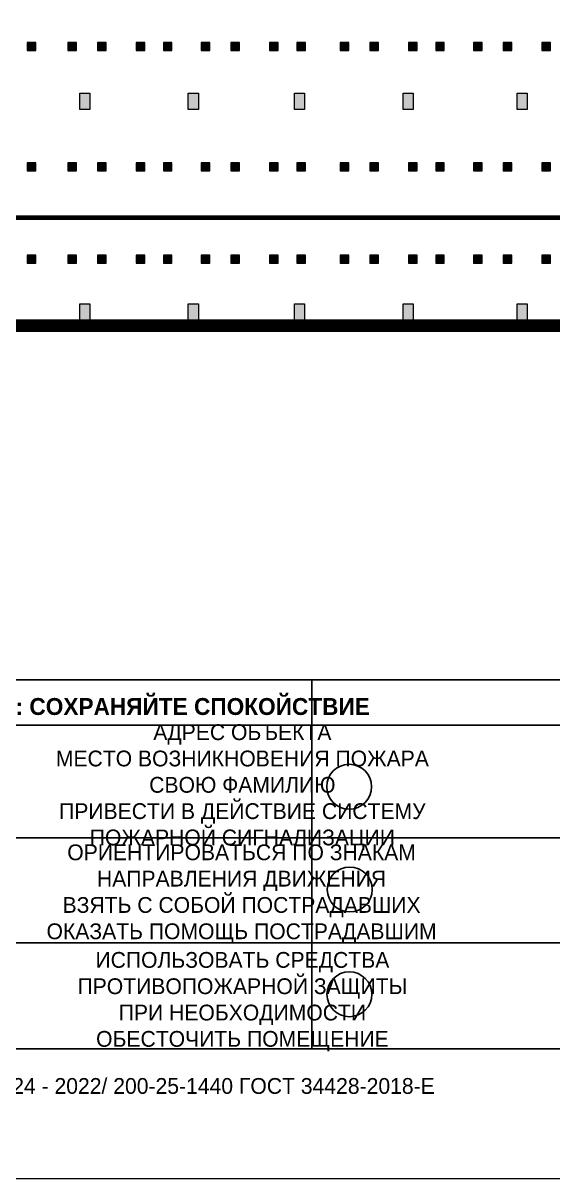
# Model space of a CAD drawing. Header units: millimetres. Extents: x 13810 to 67229, y 12374 to 21950.
# Drawn here: x 38275.1 to 38369, y 13759.1 to 13964 of the extents above; entities that cross this region are included whole.
import ezdxf

# ---------------------------------------------------------------- set-up
doc = ezdxf.new("R2010")
doc.units = ezdxf.units.MM
doc.styles.add('обычный', font='arial.ttf')

msp = doc.modelspace()

# ---------------------------------------------------------------- hatches: boundary and pattern name
at = {"lineweight": 0}
h = msp.add_hatch(color=256, dxfattribs=at)
h.dxf.hatch_style = 1
h.paths.add_polyline_path([(38275.8, 13960.57), (38275.8, 13959.15), (38277.31, 13959.15), (38277.31, 13960.57)])
h = msp.add_hatch(color=256, dxfattribs=at)
h.dxf.hatch_style = 1
h.paths.add_polyline_path([(38283, 13960.57), (38283, 13959.15), (38284.52, 13959.15), (38284.52, 13960.57)])
h = msp.add_hatch(color=256, dxfattribs=at)
h.dxf.hatch_style = 1
h.paths.add_polyline_path([(38288.27, 13960.57), (38288.27, 13959.15), (38289.79, 13959.15), (38289.79, 13960.57)])
h = msp.add_hatch(color=256, dxfattribs=at)
h.dxf.hatch_style = 1
h.paths.add_polyline_path([(38295.13, 13960.57), (38295.13, 13959.15), (38296.65, 13959.15), (38296.65, 13960.57)])
h = msp.add_hatch(color=256, dxfattribs=at)
h.dxf.hatch_style = 1
h.paths.add_polyline_path([(38299.95, 13960.57), (38299.95, 13959.15), (38301.46, 13959.15), (38301.46, 13960.57)])
h = msp.add_hatch(color=256, dxfattribs=at)
h.dxf.hatch_style = 1
h.paths.add_polyline_path([(38306.64, 13960.57), (38306.64, 13959.15), (38308.15, 13959.15), (38308.15, 13960.57)])
h = msp.add_hatch(color=256, dxfattribs=at)
h.dxf.hatch_style = 1
h.paths.add_polyline_path([(38311.91, 13960.57), (38311.91, 13959.15), (38313.43, 13959.15), (38313.43, 13960.57)])
h = msp.add_hatch(color=256, dxfattribs=at)
h.dxf.hatch_style = 1
h.paths.add_polyline_path([(38318.77, 13960.57), (38318.77, 13959.15), (38320.29, 13959.15), (38320.29, 13960.57)])
h = msp.add_hatch(color=256, dxfattribs=at)
h.dxf.hatch_style = 1
h.paths.add_polyline_path([(38323.58, 13960.57), (38323.58, 13959.15), (38325.1, 13959.15), (38325.1, 13960.57)])
h = msp.add_hatch(color=256, dxfattribs=at)
h.dxf.hatch_style = 1
h.paths.add_polyline_path([(38331.26, 13960.57), (38331.26, 13959.15), (38332.78, 13959.15), (38332.78, 13960.57)])
h = msp.add_hatch(color=256, dxfattribs=at)
h.dxf.hatch_style = 1
h.paths.add_polyline_path([(38336.53, 13960.57), (38336.53, 13959.15), (38338.05, 13959.15), (38338.05, 13960.57)])
h = msp.add_hatch(color=256, dxfattribs=at)
h.dxf.hatch_style = 1
h.paths.add_polyline_path([(38343.39, 13960.57), (38343.39, 13959.15), (38344.91, 13959.15), (38344.91, 13960.57)])
h = msp.add_hatch(color=256, dxfattribs=at)
h.dxf.hatch_style = 1
h.paths.add_polyline_path([(38348.21, 13960.57), (38348.21, 13959.15), (38349.72, 13959.15), (38349.72, 13960.57)])
h = msp.add_hatch(color=256, dxfattribs=at)
h.dxf.hatch_style = 1
h.paths.add_polyline_path([(38354.9, 13960.57), (38354.9, 13959.15), (38356.41, 13959.15), (38356.41, 13960.57)])
h = msp.add_hatch(color=256, dxfattribs=at)
h.dxf.hatch_style = 1
h.paths.add_polyline_path([(38360.17, 13960.57), (38360.17, 13959.15), (38361.69, 13959.15), (38361.69, 13960.57)])
h = msp.add_hatch(color=256, dxfattribs=at)
h.dxf.hatch_style = 1
h.paths.add_polyline_path([(38367.03, 13960.57), (38367.03, 13959.15), (38368.55, 13959.15), (38368.55, 13960.57)])
h = msp.add_hatch(color=256, dxfattribs=at)
h.dxf.hatch_style = 1
h.paths.add_polyline_path([(38285.12, 13948.67), (38286.92, 13948.67), (38286.92, 13951.56), (38285.12, 13951.56)])
h = msp.add_hatch(color=256, dxfattribs=at)
h.dxf.hatch_style = 1
h.paths.add_polyline_path([(38285.12, 13948.67), (38286.92, 13948.67), (38286.92, 13951.56), (38285.12, 13951.56)])
h = msp.add_hatch(color=256, dxfattribs=at)
h.dxf.hatch_style = 1
h.paths.add_polyline_path([(38304.34, 13948.67), (38306.14, 13948.67), (38306.14, 13951.56), (38304.34, 13951.56)])
h = msp.add_hatch(color=256, dxfattribs=at)
h.dxf.hatch_style = 1
h.paths.add_polyline_path([(38304.34, 13948.67), (38306.14, 13948.67), (38306.14, 13951.56), (38304.34, 13951.56)])
h = msp.add_hatch(color=256, dxfattribs=at)
h.dxf.hatch_style = 1
h.paths.add_polyline_path([(38323.18, 13948.67), (38324.98, 13948.67), (38324.98, 13951.56), (38323.18, 13951.56)])
h = msp.add_hatch(color=256, dxfattribs=at)
h.dxf.hatch_style = 1
h.paths.add_polyline_path([(38323.18, 13948.67), (38324.98, 13948.67), (38324.98, 13951.56), (38323.18, 13951.56)])
h = msp.add_hatch(color=256, dxfattribs=at)
h.dxf.hatch_style = 1
h.paths.add_polyline_path([(38342.41, 13948.67), (38344.21, 13948.67), (38344.21, 13951.56), (38342.41, 13951.56)])
h = msp.add_hatch(color=256, dxfattribs=at)
h.dxf.hatch_style = 1
h.paths.add_polyline_path([(38342.41, 13948.67), (38344.21, 13948.67), (38344.21, 13951.56), (38342.41, 13951.56)])
h = msp.add_hatch(color=256, dxfattribs=at)
h.dxf.hatch_style = 1
h.paths.add_polyline_path([(38362.63, 13948.67), (38364.43, 13948.67), (38364.43, 13951.56), (38362.63, 13951.56)])
h = msp.add_hatch(color=256, dxfattribs=at)
h.dxf.hatch_style = 1
h.paths.add_polyline_path([(38362.63, 13948.67), (38364.43, 13948.67), (38364.43, 13951.56), (38362.63, 13951.56)])
h = msp.add_hatch(color=256, dxfattribs=at)
h.dxf.hatch_style = 1
h.paths.add_polyline_path([(38275.8, 13939.24), (38275.8, 13937.82), (38277.31, 13937.82), (38277.31, 13939.24)])
h = msp.add_hatch(color=256, dxfattribs=at)
h.dxf.hatch_style = 1
h.paths.add_polyline_path([(38283, 13939.24), (38283, 13937.82), (38284.52, 13937.82), (38284.52, 13939.24)])
h = msp.add_hatch(color=256, dxfattribs=at)
h.dxf.hatch_style = 1
h.paths.add_polyline_path([(38288.27, 13939.24), (38288.27, 13937.82), (38289.79, 13937.82), (38289.79, 13939.24)])
h = msp.add_hatch(color=256, dxfattribs=at)
h.dxf.hatch_style = 1
h.paths.add_polyline_path([(38295.13, 13939.24), (38295.13, 13937.82), (38296.65, 13937.82), (38296.65, 13939.24)])
h = msp.add_hatch(color=256, dxfattribs=at)
h.dxf.hatch_style = 1
h.paths.add_polyline_path([(38299.95, 13939.24), (38299.95, 13937.82), (38301.46, 13937.82), (38301.46, 13939.24)])
h = msp.add_hatch(color=256, dxfattribs=at)
h.dxf.hatch_style = 1
h.paths.add_polyline_path([(38306.64, 13939.24), (38306.64, 13937.82), (38308.15, 13937.82), (38308.15, 13939.24)])
h = msp.add_hatch(color=256, dxfattribs=at)
h.dxf.hatch_style = 1
h.paths.add_polyline_path([(38311.91, 13939.24), (38311.91, 13937.82), (38313.43, 13937.82), (38313.43, 13939.24)])
h = msp.add_hatch(color=256, dxfattribs=at)
h.dxf.hatch_style = 1
h.paths.add_polyline_path([(38318.77, 13939.24), (38318.77, 13937.82), (38320.29, 13937.82), (38320.29, 13939.24)])
h = msp.add_hatch(color=256, dxfattribs=at)
h.dxf.hatch_style = 1
h.paths.add_polyline_path([(38323.58, 13939.24), (38323.58, 13937.82), (38325.1, 13937.82), (38325.1, 13939.24)])
h = msp.add_hatch(color=256, dxfattribs=at)
h.dxf.hatch_style = 1
h.paths.add_polyline_path([(38331.26, 13939.24), (38331.26, 13937.82), (38332.78, 13937.82), (38332.78, 13939.24)])
h = msp.add_hatch(color=256, dxfattribs=at)
h.dxf.hatch_style = 1
h.paths.add_polyline_path([(38336.53, 13939.24), (38336.53, 13937.82), (38338.05, 13937.82), (38338.05, 13939.24)])
h = msp.add_hatch(color=256, dxfattribs=at)
h.dxf.hatch_style = 1
h.paths.add_polyline_path([(38343.39, 13939.24), (38343.39, 13937.82), (38344.91, 13937.82), (38344.91, 13939.24)])
h = msp.add_hatch(color=256, dxfattribs=at)
h.dxf.hatch_style = 1
h.paths.add_polyline_path([(38348.21, 13939.24), (38348.21, 13937.82), (38349.72, 13937.82), (38349.72, 13939.24)])
h = msp.add_hatch(color=256, dxfattribs=at)
h.dxf.hatch_style = 1
h.paths.add_polyline_path([(38354.9, 13939.24), (38354.9, 13937.82), (38356.41, 13937.82), (38356.41, 13939.24)])
h = msp.add_hatch(color=256, dxfattribs=at)
h.dxf.hatch_style = 1
h.paths.add_polyline_path([(38360.17, 13939.24), (38360.17, 13937.82), (38361.69, 13937.82), (38361.69, 13939.24)])
h = msp.add_hatch(color=256, dxfattribs=at)
h.dxf.hatch_style = 1
h.paths.add_polyline_path([(38367.03, 13939.24), (38367.03, 13937.82), (38368.55, 13937.82), (38368.55, 13939.24)])
h = msp.add_hatch(color=256, dxfattribs=at)
h.dxf.hatch_style = 1
h.paths.add_polyline_path([(38275.8, 13922.84), (38275.8, 13921.42), (38277.31, 13921.42), (38277.31, 13922.84)])
h = msp.add_hatch(color=256, dxfattribs=at)
h.dxf.hatch_style = 1
h.paths.add_polyline_path([(38283, 13922.84), (38283, 13921.42), (38284.52, 13921.42), (38284.52, 13922.84)])
h = msp.add_hatch(color=256, dxfattribs=at)
h.dxf.hatch_style = 1
h.paths.add_polyline_path([(38288.27, 13922.84), (38288.27, 13921.42), (38289.79, 13921.42), (38289.79, 13922.84)])
h = msp.add_hatch(color=256, dxfattribs=at)
h.dxf.hatch_style = 1
h.paths.add_polyline_path([(38295.13, 13922.84), (38295.13, 13921.42), (38296.65, 13921.42), (38296.65, 13922.84)])
h = msp.add_hatch(color=256, dxfattribs=at)
h.dxf.hatch_style = 1
h.paths.add_polyline_path([(38299.95, 13922.84), (38299.95, 13921.42), (38301.46, 13921.42), (38301.46, 13922.84)])
h = msp.add_hatch(color=256, dxfattribs=at)
h.dxf.hatch_style = 1
h.paths.add_polyline_path([(38306.64, 13922.84), (38306.64, 13921.42), (38308.15, 13921.42), (38308.15, 13922.84)])
h = msp.add_hatch(color=256, dxfattribs=at)
h.dxf.hatch_style = 1
h.paths.add_polyline_path([(38311.91, 13922.84), (38311.91, 13921.42), (38313.43, 13921.42), (38313.43, 13922.84)])
h = msp.add_hatch(color=256, dxfattribs=at)
h.dxf.hatch_style = 1
h.paths.add_polyline_path([(38318.77, 13922.84), (38318.77, 13921.42), (38320.29, 13921.42), (38320.29, 13922.84)])
h = msp.add_hatch(color=256, dxfattribs=at)
h.dxf.hatch_style = 1
h.paths.add_polyline_path([(38323.58, 13922.84), (38323.58, 13921.42), (38325.1, 13921.42), (38325.1, 13922.84)])
h = msp.add_hatch(color=256, dxfattribs=at)
h.dxf.hatch_style = 1
h.paths.add_polyline_path([(38331.26, 13922.84), (38331.26, 13921.42), (38332.78, 13921.42), (38332.78, 13922.84)])
h = msp.add_hatch(color=256, dxfattribs=at)
h.dxf.hatch_style = 1
h.paths.add_polyline_path([(38336.53, 13922.84), (38336.53, 13921.42), (38338.05, 13921.42), (38338.05, 13922.84)])
h = msp.add_hatch(color=256, dxfattribs=at)
h.dxf.hatch_style = 1
h.paths.add_polyline_path([(38343.39, 13922.84), (38343.39, 13921.42), (38344.91, 13921.42), (38344.91, 13922.84)])
h = msp.add_hatch(color=256, dxfattribs=at)
h.dxf.hatch_style = 1
h.paths.add_polyline_path([(38348.21, 13922.84), (38348.21, 13921.42), (38349.72, 13921.42), (38349.72, 13922.84)])
h = msp.add_hatch(color=256, dxfattribs=at)
h.dxf.hatch_style = 1
h.paths.add_polyline_path([(38354.9, 13922.84), (38354.9, 13921.42), (38356.41, 13921.42), (38356.41, 13922.84)])
h = msp.add_hatch(color=256, dxfattribs=at)
h.dxf.hatch_style = 1
h.paths.add_polyline_path([(38360.17, 13922.84), (38360.17, 13921.42), (38361.69, 13921.42), (38361.69, 13922.84)])
h = msp.add_hatch(color=256, dxfattribs=at)
h.dxf.hatch_style = 1
h.paths.add_polyline_path([(38367.03, 13922.84), (38367.03, 13921.42), (38368.55, 13921.42), (38368.55, 13922.84)])
h = msp.add_hatch(color=256, dxfattribs=at)
h.dxf.hatch_style = 1
h.paths.add_polyline_path([(38285.12, 13911.35), (38286.92, 13911.35), (38286.92, 13914.24), (38285.12, 13914.24)])
h = msp.add_hatch(color=256, dxfattribs=at)
h.dxf.hatch_style = 1
h.paths.add_polyline_path([(38304.34, 13911.35), (38306.14, 13911.35), (38306.14, 13914.24), (38304.34, 13914.24)])
h = msp.add_hatch(color=256, dxfattribs=at)
h.dxf.hatch_style = 1
h.paths.add_polyline_path([(38323.18, 13911.35), (38324.98, 13911.35), (38324.98, 13914.24), (38323.18, 13914.24)])
h = msp.add_hatch(color=256, dxfattribs=at)
h.dxf.hatch_style = 1
h.paths.add_polyline_path([(38342.41, 13911.35), (38344.21, 13911.35), (38344.21, 13914.24), (38342.41, 13914.24)])
h = msp.add_hatch(color=256, dxfattribs=at)
h.dxf.hatch_style = 1
h.paths.add_polyline_path([(38362.63, 13911.35), (38364.43, 13911.35), (38364.43, 13914.24), (38362.63, 13914.24)])

# ---------------------------------------------------------------- linework, layer by layer
at = {"color": 126, "lineweight": 0, "true_color": 0x008754}
msp.add_lwpolyline([(38162.27, 14154.05), (38762.27, 14154.05), (38762.27, 13759.05), (38162.27, 13759.05)], close=True, dxfattribs=at)
msp.add_lwpolyline([(38162.27, 14154.05), (38762.27, 14154.05), (38762.27, 13759.05), (38162.27, 13759.05)], close=True, dxfattribs=at)
msp.add_lwpolyline([(38162.27, 14154.05), (38762.27, 14154.05), (38762.27, 13759.05), (38162.27, 13759.05)], close=True, dxfattribs=at)
msp.add_lwpolyline([(38162.27, 14154.05), (38762.27, 14154.05), (38762.27, 13759.05), (38162.27, 13759.05)], close=True, dxfattribs=at)
at = {"color": 126, "lineweight": 100, "true_color": 0x008754}
msp.add_lwpolyline([(38627.15, 13975.85), (38627.15, 13929.51), (38231.25, 13929.51), (38231.25, 14044.07), (38430.34, 14044.07)], dxfattribs=at)
at = {"lineweight": 0}
for points in [[(38277.31, 13960.57), (38275.8, 13960.57), (38275.8, 13959.15), (38277.31, 13959.15), (38277.31, 13960.57)], [(38284.52, 13960.57), (38283, 13960.57), (38283, 13959.15), (38284.52, 13959.15), (38284.52, 13960.57)], [(38289.79, 13960.57), (38288.27, 13960.57), (38288.27, 13959.15), (38289.79, 13959.15), (38289.79, 13960.57)], [(38296.65, 13960.57), (38295.13, 13960.57), (38295.13, 13959.15), (38296.65, 13959.15), (38296.65, 13960.57)], [(38301.46, 13960.57), (38299.95, 13960.57), (38299.95, 13959.15), (38301.46, 13959.15), (38301.46, 13960.57)], [(38308.15, 13960.57), (38306.64, 13960.57), (38306.64, 13959.15), (38308.15, 13959.15), (38308.15, 13960.57)], [(38313.43, 13960.57), (38311.91, 13960.57), (38311.91, 13959.15), (38313.43, 13959.15), (38313.43, 13960.57)], [(38320.29, 13960.57), (38318.77, 13960.57), (38318.77, 13959.15), (38320.29, 13959.15), (38320.29, 13960.57)], [(38325.1, 13960.57), (38323.58, 13960.57), (38323.58, 13959.15), (38325.1, 13959.15), (38325.1, 13960.57)], [(38332.78, 13960.57), (38331.26, 13960.57), (38331.26, 13959.15), (38332.78, 13959.15), (38332.78, 13960.57)], [(38338.05, 13960.57), (38336.53, 13960.57), (38336.53, 13959.15), (38338.05, 13959.15), (38338.05, 13960.57)], [(38344.91, 13960.57), (38343.39, 13960.57), (38343.39, 13959.15), (38344.91, 13959.15), (38344.91, 13960.57)], [(38349.72, 13960.57), (38348.21, 13960.57), (38348.21, 13959.15), (38349.72, 13959.15), (38349.72, 13960.57)], [(38356.41, 13960.57), (38354.9, 13960.57), (38354.9, 13959.15), (38356.41, 13959.15), (38356.41, 13960.57)], [(38361.69, 13960.57), (38360.17, 13960.57), (38360.17, 13959.15), (38361.69, 13959.15), (38361.69, 13960.57)], [(38368.55, 13960.57), (38367.03, 13960.57), (38367.03, 13959.15), (38368.55, 13959.15), (38368.55, 13960.57)], [(38285.12, 13951.56), (38286.92, 13951.56), (38286.92, 13948.67), (38285.12, 13948.67), (38285.12, 13951.56)], [(38285.12, 13951.56), (38286.92, 13951.56), (38286.92, 13948.67), (38285.12, 13948.67), (38285.12, 13951.56)], [(38304.34, 13951.56), (38306.14, 13951.56), (38306.14, 13948.67), (38304.34, 13948.67), (38304.34, 13951.56)], [(38304.34, 13951.56), (38306.14, 13951.56), (38306.14, 13948.67), (38304.34, 13948.67), (38304.34, 13951.56)], [(38323.18, 13951.56), (38324.98, 13951.56), (38324.98, 13948.67), (38323.18, 13948.67), (38323.18, 13951.56)], [(38323.18, 13951.56), (38324.98, 13951.56), (38324.98, 13948.67), (38323.18, 13948.67), (38323.18, 13951.56)], [(38342.41, 13951.56), (38344.21, 13951.56), (38344.21, 13948.67), (38342.41, 13948.67), (38342.41, 13951.56)], [(38342.41, 13951.56), (38344.21, 13951.56), (38344.21, 13948.67), (38342.41, 13948.67), (38342.41, 13951.56)], [(38362.63, 13951.56), (38364.43, 13951.56), (38364.43, 13948.67), (38362.63, 13948.67), (38362.63, 13951.56)], [(38362.63, 13951.56), (38364.43, 13951.56), (38364.43, 13948.67), (38362.63, 13948.67), (38362.63, 13951.56)], [(38277.31, 13939.24), (38275.8, 13939.24), (38275.8, 13937.82), (38277.31, 13937.82), (38277.31, 13939.24)], [(38284.52, 13939.24), (38283, 13939.24), (38283, 13937.82), (38284.52, 13937.82), (38284.52, 13939.24)], [(38289.79, 13939.24), (38288.27, 13939.24), (38288.27, 13937.82), (38289.79, 13937.82), (38289.79, 13939.24)], [(38296.65, 13939.24), (38295.13, 13939.24), (38295.13, 13937.82), (38296.65, 13937.82), (38296.65, 13939.24)], [(38301.46, 13939.24), (38299.95, 13939.24), (38299.95, 13937.82), (38301.46, 13937.82), (38301.46, 13939.24)], [(38308.15, 13939.24), (38306.64, 13939.24), (38306.64, 13937.82), (38308.15, 13937.82), (38308.15, 13939.24)], [(38313.43, 13939.24), (38311.91, 13939.24), (38311.91, 13937.82), (38313.43, 13937.82), (38313.43, 13939.24)], [(38320.29, 13939.24), (38318.77, 13939.24), (38318.77, 13937.82), (38320.29, 13937.82), (38320.29, 13939.24)], [(38325.1, 13939.24), (38323.58, 13939.24), (38323.58, 13937.82), (38325.1, 13937.82), (38325.1, 13939.24)], [(38332.78, 13939.24), (38331.26, 13939.24), (38331.26, 13937.82), (38332.78, 13937.82), (38332.78, 13939.24)], [(38338.05, 13939.24), (38336.53, 13939.24), (38336.53, 13937.82), (38338.05, 13937.82), (38338.05, 13939.24)], [(38344.91, 13939.24), (38343.39, 13939.24), (38343.39, 13937.82), (38344.91, 13937.82), (38344.91, 13939.24)], [(38349.72, 13939.24), (38348.21, 13939.24), (38348.21, 13937.82), (38349.72, 13937.82), (38349.72, 13939.24)], [(38356.41, 13939.24), (38354.9, 13939.24), (38354.9, 13937.82), (38356.41, 13937.82), (38356.41, 13939.24)], [(38361.69, 13939.24), (38360.17, 13939.24), (38360.17, 13937.82), (38361.69, 13937.82), (38361.69, 13939.24)], [(38368.55, 13939.24), (38367.03, 13939.24), (38367.03, 13937.82), (38368.55, 13937.82), (38368.55, 13939.24)], [(38277.31, 13922.84), (38275.8, 13922.84), (38275.8, 13921.42), (38277.31, 13921.42), (38277.31, 13922.84)], [(38284.52, 13922.84), (38283, 13922.84), (38283, 13921.42), (38284.52, 13921.42), (38284.52, 13922.84)], [(38289.79, 13922.84), (38288.27, 13922.84), (38288.27, 13921.42), (38289.79, 13921.42), (38289.79, 13922.84)], [(38296.65, 13922.84), (38295.13, 13922.84), (38295.13, 13921.42), (38296.65, 13921.42), (38296.65, 13922.84)], [(38301.46, 13922.84), (38299.95, 13922.84), (38299.95, 13921.42), (38301.46, 13921.42), (38301.46, 13922.84)], [(38308.15, 13922.84), (38306.64, 13922.84), (38306.64, 13921.42), (38308.15, 13921.42), (38308.15, 13922.84)], [(38313.43, 13922.84), (38311.91, 13922.84), (38311.91, 13921.42), (38313.43, 13921.42), (38313.43, 13922.84)], [(38320.29, 13922.84), (38318.77, 13922.84), (38318.77, 13921.42), (38320.29, 13921.42), (38320.29, 13922.84)], [(38325.1, 13922.84), (38323.58, 13922.84), (38323.58, 13921.42), (38325.1, 13921.42), (38325.1, 13922.84)], [(38332.78, 13922.84), (38331.26, 13922.84), (38331.26, 13921.42), (38332.78, 13921.42), (38332.78, 13922.84)], [(38338.05, 13922.84), (38336.53, 13922.84), (38336.53, 13921.42), (38338.05, 13921.42), (38338.05, 13922.84)], [(38344.91, 13922.84), (38343.39, 13922.84), (38343.39, 13921.42), (38344.91, 13921.42), (38344.91, 13922.84)], [(38349.72, 13922.84), (38348.21, 13922.84), (38348.21, 13921.42), (38349.72, 13921.42), (38349.72, 13922.84)], [(38356.41, 13922.84), (38354.9, 13922.84), (38354.9, 13921.42), (38356.41, 13921.42), (38356.41, 13922.84)], [(38361.69, 13922.84), (38360.17, 13922.84), (38360.17, 13921.42), (38361.69, 13921.42), (38361.69, 13922.84)], [(38368.55, 13922.84), (38367.03, 13922.84), (38367.03, 13921.42), (38368.55, 13921.42), (38368.55, 13922.84)], [(38285.12, 13914.24), (38286.92, 13914.24), (38286.92, 13911.35), (38285.12, 13911.35), (38285.12, 13914.24)], [(38304.34, 13914.24), (38306.14, 13914.24), (38306.14, 13911.35), (38304.34, 13911.35), (38304.34, 13914.24)], [(38323.18, 13914.24), (38324.98, 13914.24), (38324.98, 13911.35), (38323.18, 13911.35), (38323.18, 13914.24)], [(38342.41, 13914.24), (38344.21, 13914.24), (38344.21, 13911.35), (38342.41, 13911.35), (38342.41, 13914.24)], [(38362.63, 13914.24), (38364.43, 13914.24), (38364.43, 13911.35), (38362.63, 13911.35), (38362.63, 13914.24)]]:
    msp.add_lwpolyline(points, dxfattribs=at)
at = {"lineweight": 0, "const_width": 2.29}
msp.add_lwpolyline([(38671.91, 13910.36), (38234.75, 13910.36)], dxfattribs=at)
for points in [[(38182.48, 13839.51), (38326.25, 13839.51), (38326.25, 13847.57), (38182.48, 13847.57)], [(38326.25, 13839.51), (38470.02, 13839.51), (38470.02, 13847.57), (38326.25, 13847.57)], [(38182.48, 13839.51), (38326.25, 13839.51), (38326.25, 13782.12), (38182.48, 13782.12)], [(38326.25, 13839.51), (38470.02, 13839.51), (38470.02, 13782.12), (38326.25, 13782.12)]]:
    msp.add_lwpolyline(points, close=True)
for points in [[(38240.9, 13819.52), (38182.48, 13819.52), (38326.25, 13819.52)], [(38384.67, 13819.52), (38326.25, 13819.52), (38470.02, 13819.52)], [(38240.9, 13800.94), (38182.48, 13800.94), (38326.25, 13800.94)], [(38384.67, 13800.94), (38326.25, 13800.94), (38470.02, 13800.94)]]:
    msp.add_lwpolyline(points)
for centre in [(38332.87, 13828.6), (38332.97, 13810.37), (38332.91, 13791.79)]:
    msp.add_circle(centre, 3.98)

# ---------------------------------------------------------------- texts
at = {"lineweight": 0, "attachment_point": 5, "style": 'обычный'}
for s, insert, char_height, width in [('{\\fProxima Nova Rg|b1|i0|c204|p2;ДЕЙСТВИЯ ПРИ ПОЖАРЕ: СОХРАНЯЙТЕ СПОКОЙСТВИЕ\\H1.6644x; }', (38279.65, 13842.39), 3, 175.1736), ('\\pi-8.4,l8.4,t8.4;{\\fProxima Nova Rg|b0|i0|c204|p2;АДРЕС ОБЪЕКТА\\PМЕСТО ВОЗНИКНОВЕНИЯ ПОЖАРА \\PСВОЮ ФАМИЛИЮ\\PПРИВЕСТИ В ДЕЙСТВИЕ СИСТЕМУ \\PПОЖАРНОЙ СИГНАЛИЗАЦИИ}', (38313.94, 13828.53), 2.8, 126.6484), ('\\pi-8.4,l8.4,t8.4;{\\fProxima Nova Rg|b0|i0|c204|p2;ОРИЕНТИРОВАТЬСЯ ПО ЗНАКАМ \\PНАПРАВЛЕНИЯ ДВИЖЕНИЯ\\PВЗЯТЬ С СОБОЙ ПОСТРАДАВШИХ\\PОКАЗАТЬ ПОМОЩЬ ПОСТРАДАВШИМ}', (38313.8, 13809.56), 2.8, 126.6484), ('\\pi-8.4,l8.4,t8.4;{\\fProxima Nova Rg|b0|i0|c204|p2;ИСПОЛЬЗОВАТЬ СРЕДСТВА \\PПРОТИВОПОЖАРНОЙ ЗАЩИТЫ \\PПРИ НЕОБХОДИМОСТИ \\PОБЕСТОЧИТЬ ПОМЕЩЕНИЕ}', (38313.95, 13790.48), 2.8, 126.6484), ('\\pi-8.4,l8.4,t8.4;{\\fProxima Nova Rg|b0|i0|c204|p2;ИЗГОТОВИТЕЛЬ: ИП АНДРЕЕВ А. А.\\fProxima Nova Rg|b0|i0|c0|p2; \\fProxima Nova Rg|b0|i0|c204|p2;ФП-24 - 2022/ 200-25-1440 ГОСТ 34428-2018-Е\\H1.2266x; }', (38274, 13775.13), 2.8, 191.3484)]:
    msp.add_mtext(s, dxfattribs=dict(at, insert=insert, char_height=char_height, width=width))

doc.saveas('drawing.dxf')
